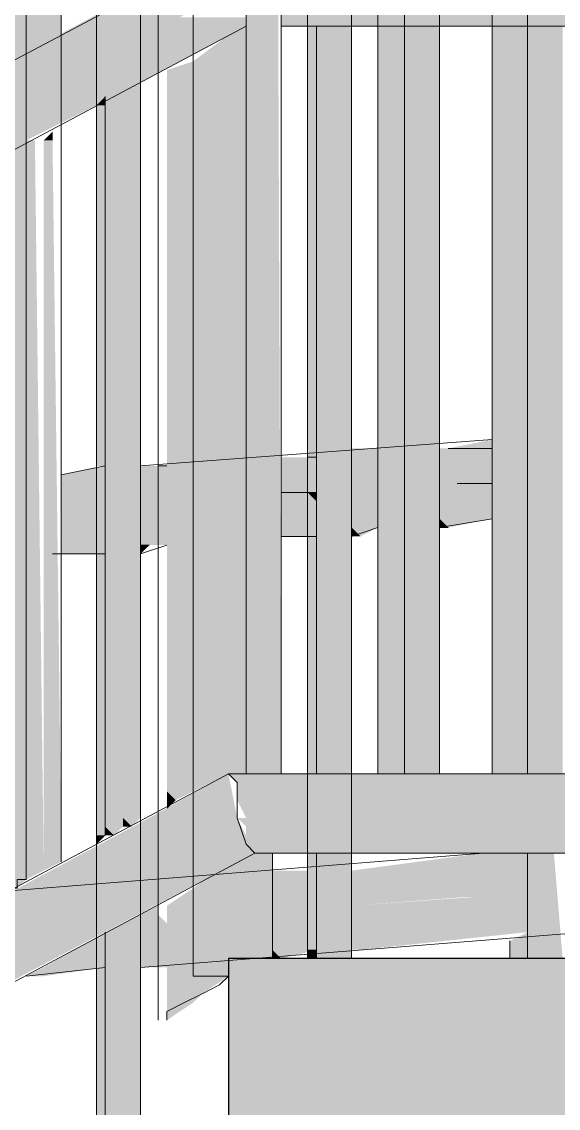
# Model space of a CAD drawing. Header units: millimetres. Extents: x -11345 to 411485, y -9810 to 73012.
# Drawn here: x 115457 to 115715, y -1962 to -1439 of the extents above; entities that cross this region are included whole.
import ezdxf

# ---------------------------------------------------------------- set-up
doc = ezdxf.new("R2010")
doc.units = ezdxf.units.MM
doc.layers.add('PDF _Лестницы', color=7, linetype='Continuous')
doc.layers.add('PDF _Линии', color=7, linetype='Continuous')
doc.layers.add('PDF _Ограждение', color=7, linetype='Continuous', true_color=0x7f7f7f)
doc.layers.add('PDF _Стены штриховка поверхности', color=7, linetype='Continuous', true_color=0xcacbcc)

msp = doc.modelspace()

# ---------------------------------------------------------------- hatches: boundary and pattern name
at = {"layer": 'PDF _Стены штриховка поверхности', "true_color": 0x3a3a3a, "transparency": 33554687}
h = msp.add_hatch(color=250, dxfattribs=at)
h.paths.add_polyline_path([(141701.08737, -2740.59676), (139673.66907, -2740.59676), (139673.66907, -2749.06197), (141701.08737, -2749.06197)], flags=17)
h.paths.add_polyline_path([(146903.80672, -1815.34907), (147025.70578, -1868.67991), (147025.70578, -1809.42343), (146869.09935, -1741.70173), (144735.86591, -1741.70173), (144735.86591, -1889.84294), (141739.18082, -1889.84294), (141739.18082, -2719.43373), (141739.18082, -2770.225), (141739.18082, -2791.38803), (141701.08737, -2791.38803), (141701.08737, -2770.225), (139703.29731, -2770.225), (139673.66907, -2770.225), (139673.66907, -2791.38803), (139631.34301, -2791.38803), (139631.34301, -2770.225), (136770.10132, -2770.225), (136770.10132, -2791.38803), (136732.00787, -2791.38803), (136732.00787, -1974.49506), (135902.41708, -1974.49506), (135902.41708, -2947.99445), (135898.18447, -2956.45967), (135889.71926, -2964.92488), (135877.02144, -2973.39009), (135851.62581, -2981.8553), (135826.23017, -2973.39009), (135809.29975, -2956.45967), (135805.06714, -2943.76185), (135800.83454, -2926.83142), (135800.83454, -1974.49506), (127568.41577, -1974.49506), (127568.41577, -2765.99239), (127564.18316, -2774.45761), (127555.71795, -2787.15542), (127543.02013, -2795.62064), (127534.55492, -2799.85324), (127509.15928, -2799.85324), (127496.46147, -2795.62064), (127483.76365, -2787.15542), (127475.29844, -2774.45761), (127471.06583, -2765.99239), (127471.06583, -2562.8273), (127466.83322, -2562.8273), (127471.06583, -1974.49506), (126992.78135, -1974.49506), (125896.53638, -1978.72767), (125896.53638, -1974.49506), (119581.48815, -1974.49506), (119577.25555, -2465.47736), (119573.02294, -2478.17518), (119564.55773, -2490.873), (119556.09252, -2495.10561), (119530.69688, -2503.57082), (119505.30125, -2495.10561), (119496.83603, -2490.873), (119488.37082, -2478.17518), (119484.13822, -2473.94258), (119484.13822, -2465.47736), (119479.90561, -2448.54694), (119479.90561, -1974.49506), (118523.33664, -1974.49506), (118523.33664, -1889.84294), (117566.76767, -1889.84294), (117566.76767, -1690.91046), (116296.98586, -1690.91046), (116296.98586, -1889.84294), (115556.2798, -1889.84294), (115556.2798, -2059.14718), (115259.99738, -2059.14718), (115259.99738, -2228.45142), (114959.48235, -2228.45142), (114959.48235, -2401.98827), (114658.96732, -2401.98827), (114658.96732, -2609.38597), (114917.15629, -2596.68815), (115734.04926, -2554.36209), (117499.04598, -2490.873), (118552.96488, -2473.94258), (118574.12791, -2473.94258), (118574.12791, -2821.01627), (118607.98876, -2821.01627), (125888.07117, -2765.99239), (125909.2342, -2765.99239), (125909.2342, -2994.55312), (126895.43141, -3032.64657), (126992.78135, -3032.64657), (127009.71177, -3036.87918), (127725.02219, -3062.27482), (127725.02219, -3155.39215), (127763.11565, -3155.39215), (127763.11565, -2473.94258), (127725.02219, -2473.94258), (127725.02219, -2469.70997), (127843.53516, -2469.70997), (127843.53516, -2291.94052), (127623.43965, -2291.94052), (127623.43965, -2245.38185), (127619.20704, -2249.61446), (127614.97444, -2249.61446), (127614.97444, -2025.28633), (127636.13747, -2004.1233), (127669.99831, -2004.1233), (127686.92874, -2050.68197), (127784.27868, -2050.68197), (127801.2091, -2004.1233), (127835.06995, -2004.1233), (127852.00037, -2050.68197), (127953.58292, -2050.68197), (127970.51334, -2004.1233), (128004.37419, -2004.1233), (128021.30462, -2050.68197), (128118.65456, -2050.68197), (128135.58498, -2004.1233), (128169.44583, -2004.1233), (128186.37625, -2050.68197), (128283.72619, -2050.68197), (128300.65662, -2004.1233), (128338.75007, -2004.1233), (128338.75007, -2012.58852), (128342.98268, -2025.28633), (128355.68049, -2050.68197), (128453.03043, -2050.68197), (128457.26304, -2042.21676), (128457.26304, -2025.28633), (128465.72825, -2012.58852), (128469.96086, -2004.1233), (128512.28692, -2004.1233), (128529.21734, -2050.68197), (128626.56728, -2050.68197), (128643.49771, -2004.1233), (128677.35855, -2004.1233), (128694.28898, -2050.68197), (128791.63892, -2050.68197), (128808.56934, -2004.1233), (128842.43019, -2004.1233), (128859.36061, -2050.68197), (128956.71055, -2050.68197), (128973.64098, -2004.1233), (129011.73443, -2004.1233), (129028.66486, -2050.68197), (129126.0148, -2050.68197), (129142.94522, -2004.1233), (129176.80607, -2004.1233), (129185.27128, -2025.28633), (129193.73649, -2050.68197), (129291.08643, -2050.68197), (129291.08643, -2025.28633), (129312.24946, -2004.1233), (129346.11031, -2004.1233), (129363.04073, -2050.68197), (129460.39067, -2050.68197), (129477.3211, -2004.1233), (129511.18195, -2004.1233), (129528.11237, -2050.68197), (129625.46231, -2050.68197), (129642.39273, -2004.1233), (129680.48619, -2004.1233), (129697.41661, -2050.68197), (129794.76655, -2050.68197), (129811.69698, -2004.1233), (129845.55782, -2004.1233), (129862.48825, -2050.68197), (129959.83819, -2050.68197), (129976.76861, -2004.1233), (130010.62946, -2004.1233), (130019.09467, -2025.28633), (130027.55988, -2050.68197), (130124.90982, -2050.68197), (130124.90982, -2025.28633), (130146.07285, -2004.1233), (130179.9337, -2004.1233), (130196.86413, -2050.68197), (130294.21406, -2050.68197), (130311.14449, -2004.1233), (130345.00534, -2004.1233), (130361.93576, -2050.68197), (130463.51831, -2050.68197), (130480.44873, -2004.1233), (130514.30958, -2004.1233), (130531.24, -2050.68197), (130628.58994, -2050.68197), (130645.52037, -2004.1233), (130679.38122, -2004.1233), (130696.31164, -2050.68197), (130793.66158, -2050.68197), (130810.592, -2004.1233), (130848.68546, -2004.1233), (130848.68546, -2012.58852), (130852.91806, -2025.28633), (130865.61588, -2050.68197), (130962.96582, -2050.68197), (130967.19843, -2042.21676), (130967.19843, -2025.28633), (130975.66364, -2012.58852), (130979.89624, -2004.1233), (131017.9897, -2004.1233), (131039.15273, -2050.68197), (131136.50267, -2050.68197), (131153.43309, -2004.1233), (131187.29394, -2004.1233), (131204.22437, -2050.68197), (131301.5743, -2050.68197), (131318.50473, -2004.1233), (131352.36558, -2004.1233), (131369.296, -2050.68197), (131466.64594, -2050.68197), (131483.57636, -2004.1233), (131521.66982, -2004.1233), (131538.60024, -2050.68197), (131635.95018, -2050.68197), (131652.88061, -2004.1233), (131686.74146, -2004.1233), (131690.97406, -2021.05373), (131695.20667, -2025.28633), (131695.20667, -2033.75155), (131703.67188, -2050.68197), (131801.02182, -2050.68197), (131809.48703, -2033.75155), (131809.48703, -2025.28633), (131813.71964, -2021.05373), (131817.95224, -2004.1233), (131864.51091, -2004.1233), (131881.44133, -2050.68197), (131978.79127, -2050.68197), (131995.7217, -2004.1233), (132029.58255, -2004.1233), (132046.51297, -2050.68197), (132143.86291, -2050.68197), (132160.79333, -2004.1233), (132198.88679, -2004.1233), (132215.81721, -2050.68197), (132313.16715, -2050.68197), (132330.09757, -2004.1233), (132363.95842, -2004.1233), (132363.95842, -2063.37979), (132402.05188, -2063.37979), (132402.05188, -2291.94052), (132101.53685, -2291.94052), (132101.53685, -2469.70997), (132270.84109, -2469.70997), (132270.84109, -2473.94258), (127767.34825, -2473.94258), (127767.34825, -3155.39215), (132258.14327, -3176.55518), (132270.84109, -3176.55518), (136609.26229, -3290.83554), (143144.40603, -3273.90512), (144735.86591, -3256.97469), (144773.95936, -3256.97469), (146268.06929, -3223.11385), (149226.66092, -3142.69433), (149243.59135, -3142.69433), (149243.59135, -3138.46173), (156997.72563, -3019.94876), (159177.51775, -2986.08791), (159177.51775, -2952.22706), (159160.58732, -2952.22706), (159160.58732, -1889.84294), (151888.97013, -1889.84294), (151893.20273, -2753.29458), (151893.20273, -2765.99239), (151888.97013, -2774.45761), (151884.73752, -2787.15542), (151867.8071, -2804.08585), (151842.41146, -2812.55106), (151817.01583, -2804.08585), (151800.0854, -2787.15542), (151795.8528, -2778.69021), (151795.8528, -2774.45761), (151791.62019, -2757.52718), (151791.62019, -1889.84294), (149086.98492, -1889.84294), (149086.98492, -1902.54076), (149171.63704, -1940.63421), (149501.78032, -1940.63421), (149531.40856, -1944.86682), (149548.33898, -1953.33203), (149577.96723, -1982.96027), (149590.66504, -2008.35591), (149594.89765, -2033.75155), (149594.89765, -2190.35797), (149586.43244, -2215.75361), (149573.73462, -2241.14924), (149556.8042, -2253.84706), (149548.33898, -2262.31227), (149539.87377, -2266.54488), (149518.71074, -2270.77749), (149506.01292, -2275.01009), (149184.33486, -2275.01009), (149184.33486, -2270.77749), (149167.40444, -2270.77749), (149091.21753, -2236.91664), (149086.98492, -2236.91664), (149086.98492, -2774.45761), (149082.75232, -2778.69021), (149108.14795, -2787.15542), (149108.14795, -2791.38803), (149120.84577, -2795.62064), (149146.24141, -2808.31845), (149150.47401, -2812.55106), (149226.66092, -2842.1793), (149226.66092, -2846.41191)])
h.paths.add_polyline_path([(147025.70578, -1741.70173), (147008.77535, -1741.70173), (147008.77535, -1745.93434), (147025.70578, -1754.39955)], flags=17)

# ---------------------------------------------------------------- linework, layer by layer
at = {"layer": 'PDF _Лестницы', "lineweight": 9}
msp.add_lwpolyline([(115556.2798, -2059.14718), (115556.2798, -1898.30815)], dxfattribs=at)
at = {"layer": 'PDF _Линии', "lineweight": 30}
msp.add_lwpolyline([(118523.33664, -1889.84294), (115556.2798, -1889.84294), (115556.2798, -2059.14718), (115259.99738, -2059.14718), (115259.99738, -2228.45142), (114959.48235, -2228.45142), (114959.48235, -2401.98827), (114658.96732, -2401.98827), (114658.96732, -2609.38597)], dxfattribs=at)
at = {"layer": 'PDF _Ограждение', "color": 7, "lineweight": 9}
for points in [[(115564.74501, -738.5741), (115573.21023, -738.5741), (115581.67544, -738.5741), (115581.67544, -1800.95821), (115573.21023, -1800.95821), (115564.74501, -1800.95821)], [(115683.25798, -738.5741), (115691.7232, -738.5741), (115700.18841, -738.5741), (115700.18841, -1800.95821), (115691.7232, -1800.95821), (115683.25798, -1800.95821)]]:
    msp.add_lwpolyline(points, close=True, dxfattribs=at)
at = {"layer": 'PDF _Ограждение', "color": 7, "lineweight": 9, "ltscale": 3.59821}
for points in [[(115628.2341, -738.5741), (115628.2341, -1800.95821)], [(115640.93192, -1800.95821), (115640.93192, -738.5741)], [(115657.86235, -738.5741), (115657.86235, -1800.95821)], [(115615.53629, -1386.16282), (115615.53629, -1889.84294)]]:
    msp.add_lwpolyline(points, dxfattribs=at)
at = {"layer": 'PDF _Ограждение', "color": 7, "lineweight": 9, "ltscale": 3.555878}
for points in [[(115539.34938, -1898.30815), (115539.34938, -755.50452)], [(115522.41895, -763.96973), (115522.41895, -1919.47118)], [(115475.86029, -789.36537), (115475.86029, -1843.28427)], [(115513.95374, -1394.62803), (115513.95374, -2059.14718)]]:
    msp.add_lwpolyline(points, dxfattribs=at)
at = {"layer": 'PDF _Ограждение', "color": 7, "lineweight": 9}
for points in [[(115458.92986, -793.59797), (115458.92986, -1851.74949), (115454.69726, -1851.74949), (115454.69726, -1855.98209), (115450.46465, -1855.98209), (115446.23204, -1860.2147), (115441.99944, -1860.2147), (115441.99944, -802.06319)], [(115598.60586, -1800.95821), (115598.60586, -1441.1867)], [(115497.02332, -1830.58646), (115497.02332, -1475.04755)], [(115497.02332, -1652.817), (115475.86029, -1657.04961)], [(115615.53629, -1686.67785), (115628.2341, -1682.44524)], [(115657.86235, -1682.44524), (115683.25798, -1678.21264)], [(115581.67544, -1686.67785), (115598.60586, -1686.67785)], [(115513.95374, -1695.14306), (115526.65156, -1690.91046)], [(115471.62768, -1695.14306), (115497.02332, -1695.14306)], [(116055.72732, -1800.95821), (115556.2798, -1800.95821), (114358.45229, -2440.08173)], [(115568.97762, -1839.05167), (115564.74501, -1834.81906), (115560.51241, -1822.12124), (115560.51241, -1805.19082), (115556.2798, -1800.95821)], [(114358.45229, -2486.64039), (115568.97762, -1839.05167), (116055.72732, -1839.05167)], [(115577.44283, -1839.05167), (115577.44283, -1889.84294)], [(115598.60586, -1889.84294), (115598.60586, -1839.05167)], [(115700.18841, -1889.84294), (115700.18841, -1839.05167)], [(115458.92986, -1851.74949), (115458.92986, -1851.74949)], [(115497.02332, -2059.14718), (115497.02332, -1877.14512)], [(115691.7232, -1881.37773), (115691.7232, -1889.84294)], [(115458.92986, -1898.30815), (115497.02332, -1894.07555)], [(115526.65156, -1919.47118), (115526.65156, -1915.23858), (115535.11677, -1911.00597), (115543.58198, -1906.77337), (115552.0472, -1902.54076), (115556.2798, -1898.30815), (115539.34938, -1898.30815)]]:
    msp.add_lwpolyline(points, dxfattribs=at)
at = {"layer": 'PDF _Ограждение', "color": 7, "lineweight": 9, "ltscale": 2.074262}
msp.add_lwpolyline([(115594.37326, -1386.16282), (115594.37326, -1889.84294)], dxfattribs=at)
at = {"layer": 'PDF _Ограждение', "color": 7, "lineweight": 9, "ltscale": 1.777939}
msp.add_lwpolyline([(115492.79071, -1394.62803), (115492.79071, -2059.14718)], dxfattribs=at)
at = {"layer": 'PDF _Ограждение', "color": 7, "lineweight": 9, "ltscale": 1.212939}
for points in [[(115547.81459, -1407.32585), (114388.08053, -2021.05373)], [(114388.08053, -2067.6124), (115564.74501, -1441.1867)]]:
    msp.add_lwpolyline(points, dxfattribs=at)
at = {"layer": 'PDF _Ограждение', "lineweight": 0}
for points in [[(115683.25798, -1441.1867), (115581.67544, -1441.1867), (115683.25798, -1441.1867)], [(115683.25798, -1644.35179), (115662.09495, -1644.35179), (115683.25798, -1644.35179)], [(115598.60586, -1648.5844), (115594.37326, -1648.5844), (115598.60586, -1648.5844)], [(115497.02332, -1657.04961), (115497.02332, -1652.817), (115497.02332, -1657.04961)], [(115526.65156, -1652.817), (115522.41895, -1652.817), (115526.65156, -1652.817)], [(115683.25798, -1661.28221), (115666.32756, -1661.28221), (115683.25798, -1661.28221)], [(115598.60586, -1665.51482), (115581.67544, -1665.51482), (115598.60586, -1665.51482)], [(115615.53629, -1665.51482), (115615.53629, -1665.51482), (115615.53629, -1665.51482)], [(115615.53629, -1665.51482), (115615.53629, -1665.51482), (115615.53629, -1665.51482)], [(115497.02332, -1678.21264), (115497.02332, -1673.98003), (115497.02332, -1678.21264)], [(115662.09495, -1682.44524), (115657.86235, -1682.44524), (115662.09495, -1682.44524)], [(115615.53629, -1686.67785), (115615.53629, -1686.67785), (115615.53629, -1686.67785)], [(115615.53629, -1686.67785), (115615.53629, -1686.67785), (115615.53629, -1686.67785)], [(115518.18635, -1690.91046), (115513.95374, -1690.91046), (115518.18635, -1690.91046)], [(115890.65568, -1839.05167), (115568.97762, -1839.05167), (115890.65568, -1839.05167)], [(115522.41895, -1868.67991), (115522.41895, -1864.4473), (115522.41895, -1868.67991)], [(115497.02332, -1894.07555), (115497.02332, -1877.14512), (115497.02332, -1894.07555)], [(115615.53629, -1885.61033), (115615.53629, -1885.61033), (115615.53629, -1885.61033)], [(115615.53629, -1885.61033), (115615.53629, -1885.61033), (115615.53629, -1885.61033)], [(115513.95374, -1894.07555), (115513.95374, -1894.07555), (115513.95374, -1894.07555)], [(115513.95374, -1894.07555), (115513.95374, -1894.07555), (115513.95374, -1894.07555)]]:
    msp.add_lwpolyline(points, dxfattribs=at)
at = {"layer": 'PDF _Ограждение', "color": 7, "lineweight": 9, "ltscale": 1.058297}
msp.add_lwpolyline([(115581.67544, -1441.1867), (116026.09907, -1441.1867)], dxfattribs=at)
at = {"layer": 'PDF _Ограждение', "lineweight": 0}
for points in [[(115458.92986, -1453.88452), (115458.92986, -1453.88452), (115458.92986, -1453.88452)], [(115458.92986, -1475.04755), (115458.92986, -1475.04755), (115458.92986, -1475.04755)], [(115497.02332, -1652.817), (115497.02332, -1652.817), (115497.02332, -1652.817)], [(115497.02332, -1673.98003), (115497.02332, -1673.98003), (115497.02332, -1673.98003)], [(115475.86029, -1678.21264), (115475.86029, -1678.21264), (115475.86029, -1678.21264)], [(115539.34938, -1809.42343), (115539.34938, -1809.42343), (115539.34938, -1809.42343)], [(115458.92986, -1851.74949), (115458.92986, -1851.74949), (115458.92986, -1851.74949)], [(115458.92986, -1851.74949), (115458.92986, -1851.74949), (115458.92986, -1851.74949)], [(115522.41895, -1864.4473), (115522.41895, -1864.4473), (115522.41895, -1864.4473)], [(115615.53629, -1864.4473), (115615.53629, -1864.4473), (115615.53629, -1864.4473)], [(115497.02332, -1877.14512), (115497.02332, -1877.14512), (115497.02332, -1877.14512)], [(115543.58198, -1906.77337), (115543.58198, -1906.77337), (115543.58198, -1906.77337)]]:
    msp.add_lwpolyline(points, close=True, dxfattribs=at)
at = {"layer": 'PDF _Ограждение', "color": 7, "lineweight": 9, "ltscale": 0.253991}
msp.add_lwpolyline([(115683.25798, -1640.11918), (115513.95374, -1652.817)], dxfattribs=at)
at = {"layer": 'PDF _Ограждение', "color": 7, "lineweight": 9, "ltscale": 0.636388}
msp.add_lwpolyline([(115679.02538, -1839.05167), (115412.3712, -1860.2147)], dxfattribs=at)
at = {"layer": 'PDF _Ограждение', "color": 7, "lineweight": 9, "ltscale": 0.85086}
msp.add_lwpolyline([(115513.95374, -1894.07555), (116102.28598, -1847.51688)], dxfattribs=at)
at = {"layer": 'PDF _Ограждение', "transparency": 33554559}
for points in [[(115577.44283, -738.5741), (115573.21023, -738.5741), (115581.67544, -1800.95821)], [(115573.21023, -738.5741), (115581.67544, -1800.95821), (115573.21023, -1800.95821)], [(115691.7232, -738.5741), (115683.25798, -738.5741), (115691.7232, -1800.95821)], [(115683.25798, -738.5741), (115691.7232, -1800.95821), (115683.25798, -1800.95821)], [(115700.18841, -738.5741), (115691.7232, -738.5741), (115700.18841, -1800.95821)], [(115691.7232, -738.5741), (115700.18841, -1800.95821), (115691.7232, -1800.95821)], [(115573.21023, -742.8067), (115564.74501, -742.8067), (115573.21023, -1800.95821)], [(115564.74501, -742.8067), (115573.21023, -1800.95821), (115564.74501, -1800.95821)], [(115458.92986, -802.06319), (115450.46465, -802.06319), (115458.92986, -1851.74949)], [(115450.46465, -802.06319), (115458.92986, -1851.74949), (115450.46465, -1851.74949)], [(115471.62768, -1094.113), (115467.39507, -1094.113), (115475.86029, -1441.1867)], [(115467.39507, -1094.113), (115475.86029, -1441.1867), (115467.39507, -1441.1867)], [(115467.39507, -1098.34561), (115458.92986, -1098.34561), (115467.39507, -1441.1867)], [(115458.92986, -1098.34561), (115467.39507, -1441.1867), (115458.92986, -1441.1867)], [(115683.25798, -1420.02367), (115581.67544, -1420.02367), (115683.25798, -1441.1867)], [(115581.67544, -1420.02367), (115683.25798, -1441.1867), (115581.67544, -1441.1867)], [(115806.00356, -1420.02367), (115700.18841, -1420.02367), (115806.00356, -1441.1867)], [(115700.18841, -1420.02367), (115806.00356, -1441.1867), (115700.18841, -1441.1867)], [(115513.95374, -1424.25628), (115501.25592, -1453.88452), (115458.92986, -1453.88452)], [(115556.2798, -1424.25628), (115513.95374, -1424.25628), (115501.25592, -1453.88452)], [(115530.88417, -1436.95409), (115564.74501, -1441.1867), (115522.41895, -1441.1867)], [(115564.74501, -1436.95409), (115530.88417, -1436.95409), (115564.74501, -1441.1867)], [(115458.92986, -1441.1867), (115458.92986, -1453.88452), (115458.92986, -1453.88452)], [(115522.41895, -1441.1867), (115501.25592, -1475.04755), (115458.92986, -1475.04755)], [(115458.92986, -1441.1867), (115458.92986, -1449.65191), (115467.39507, -1449.65191)], [(115458.92986, -1441.1867), (115467.39507, -1441.1867), (115467.39507, -1449.65191)], [(115467.39507, -1441.1867), (115467.39507, -1445.41931), (115475.86029, -1445.41931)], [(115467.39507, -1441.1867), (115475.86029, -1441.1867), (115475.86029, -1445.41931)], [(115564.74501, -1441.1867), (115522.41895, -1441.1867), (115501.25592, -1475.04755)], [(115564.74501, -1441.1867), (115564.74501, -1445.41931), (115556.2798, -1445.41931)], [(115581.67544, -1441.1867), (115683.25798, -1441.1867), (115683.25798, -1441.1867)], [(115683.25798, -1441.1867), (115683.25798, -1441.1867), (115581.67544, -1441.1867)], [(115598.60586, -1441.1867), (115594.37326, -1441.1867), (115598.60586, -1593.56052)], [(115594.37326, -1441.1867), (115598.60586, -1593.56052), (115594.37326, -1593.56052)], [(115607.07107, -1441.1867), (115598.60586, -1441.1867), (115607.07107, -1800.95821)], [(115598.60586, -1441.1867), (115607.07107, -1800.95821), (115598.60586, -1800.95821)], [(115615.53629, -1441.1867), (115607.07107, -1441.1867), (115615.53629, -1800.95821)], [(115607.07107, -1441.1867), (115615.53629, -1800.95821), (115607.07107, -1800.95821)], [(115636.69932, -1441.1867), (115628.2341, -1441.1867), (115636.69932, -1800.95821)], [(115628.2341, -1441.1867), (115636.69932, -1800.95821), (115628.2341, -1800.95821)], [(115640.93192, -1441.1867), (115636.69932, -1441.1867), (115640.93192, -1788.2604)], [(115636.69932, -1441.1867), (115640.93192, -1788.2604), (115636.69932, -1788.2604)], [(115649.39713, -1441.1867), (115640.93192, -1441.1867), (115649.39713, -1800.95821)], [(115640.93192, -1441.1867), (115649.39713, -1800.95821), (115640.93192, -1800.95821)], [(115657.86235, -1441.1867), (115649.39713, -1441.1867), (115657.86235, -1800.95821)], [(115649.39713, -1441.1867), (115657.86235, -1800.95821), (115649.39713, -1800.95821)], [(115708.65362, -1441.1867), (115700.18841, -1441.1867), (115708.65362, -1800.95821)], [(115700.18841, -1441.1867), (115708.65362, -1800.95821), (115700.18841, -1800.95821)], [(115738.28186, -1441.1867), (115738.28186, -1441.1867), (115700.18841, -1441.1867)], [(115738.28186, -1441.1867), (115700.18841, -1441.1867), (115806.00356, -1441.1867)], [(115717.11883, -1441.1867), (115708.65362, -1441.1867), (115717.11883, -1800.95821)], [(115708.65362, -1441.1867), (115717.11883, -1800.95821), (115708.65362, -1800.95821)], [(115467.39507, -1445.41931), (115475.86029, -1445.41931), (115467.39507, -1449.65191)], [(115556.2798, -1445.41931), (115556.2798, -1458.11712), (115539.34938, -1458.11712)], [(115564.74501, -1445.41931), (115556.2798, -1445.41931), (115564.74501, -1800.95821)], [(115556.2798, -1445.41931), (115564.74501, -1800.95821), (115556.2798, -1800.95821)], [(115458.92986, -1449.65191), (115467.39507, -1449.65191), (115458.92986, -1453.88452)], [(115501.25592, -1453.88452), (115458.92986, -1453.88452), (115458.92986, -1475.04755)], [(115458.92986, -1453.88452), (115458.92986, -1475.04755), (115458.92986, -1475.04755)], [(115539.34938, -1458.11712), (115539.34938, -1462.34973), (115526.65156, -1462.34973)], [(115556.2798, -1458.11712), (115539.34938, -1458.11712), (115556.2798, -1800.95821)], [(115539.34938, -1458.11712), (115556.2798, -1800.95821), (115539.34938, -1800.95821)], [(115539.34938, -1462.34973), (115526.65156, -1462.34973), (115539.34938, -1809.42343)], [(115526.65156, -1462.34973), (115539.34938, -1809.42343), (115526.65156, -1809.42343)], [(115513.95374, -1466.58234), (115513.95374, -1470.81494), (115505.48853, -1470.81494)], [(115505.48853, -1470.81494), (115505.48853, -1475.04755), (115497.02332, -1475.04755)], [(115513.95374, -1470.81494), (115505.48853, -1470.81494), (115513.95374, -1822.12124)], [(115505.48853, -1470.81494), (115513.95374, -1822.12124), (115505.48853, -1822.12124)], [(115458.92986, -1496.21058), (115458.92986, -1496.21058), (115458.92986, -1475.04755)], [(115458.92986, -1496.21058), (115458.92986, -1475.04755), (115501.25592, -1475.04755)], [(115497.02332, -1475.04755), (115497.02332, -1479.28015), (115492.79071, -1479.28015)], [(115497.02332, -1479.28015), (115492.79071, -1479.28015), (115497.02332, -1593.56052)], [(115492.79071, -1479.28015), (115497.02332, -1593.56052), (115492.79071, -1593.56052)], [(115505.48853, -1475.04755), (115497.02332, -1475.04755), (115505.48853, -1826.35385)], [(115497.02332, -1475.04755), (115505.48853, -1826.35385), (115497.02332, -1826.35385)], [(115471.62768, -1491.97797), (115471.62768, -1496.21058), (115467.39507, -1496.21058)], [(115458.92986, -1496.21058), (115458.92986, -1500.44318), (115458.92986, -1500.44318)], [(115463.16247, -1496.21058), (115458.92986, -1496.21058), (115458.92986, -1496.21058)], [(115463.16247, -1496.21058), (115458.92986, -1496.21058), (115467.39507, -1847.51688)], [(115458.92986, -1496.21058), (115467.39507, -1847.51688), (115458.92986, -1847.51688)], [(115471.62768, -1496.21058), (115467.39507, -1496.21058), (115475.86029, -1834.81906)], [(115467.39507, -1496.21058), (115475.86029, -1834.81906), (115467.39507, -1834.81906)], [(115497.02332, -1652.817), (115492.79071, -1652.817), (115492.79071, -1593.56052)], [(115492.79071, -1593.56052), (115497.02332, -1593.56052), (115497.02332, -1652.817)], [(115598.60586, -1648.5844), (115594.37326, -1648.5844), (115594.37326, -1593.56052)], [(115594.37326, -1593.56052), (115598.60586, -1593.56052), (115598.60586, -1648.5844)], [(115683.25798, -1640.11918), (115683.25798, -1644.35179), (115662.09495, -1644.35179)], [(115628.2341, -1644.35179), (115615.53629, -1644.35179), (115615.53629, -1644.35179)], [(115628.2341, -1644.35179), (115615.53629, -1644.35179), (115628.2341, -1661.28221)], [(115615.53629, -1644.35179), (115628.2341, -1661.28221), (115615.53629, -1661.28221)], [(115662.09495, -1644.35179), (115683.25798, -1644.35179), (115657.86235, -1644.35179)], [(115683.25798, -1644.35179), (115657.86235, -1644.35179), (115683.25798, -1657.04961)], [(115657.86235, -1644.35179), (115683.25798, -1657.04961), (115657.86235, -1657.04961)], [(115594.37326, -1648.5844), (115598.60586, -1648.5844), (115581.67544, -1648.5844)], [(115598.60586, -1648.5844), (115581.67544, -1648.5844), (115598.60586, -1665.51482)], [(115581.67544, -1648.5844), (115598.60586, -1665.51482), (115581.67544, -1665.51482)], [(115598.60586, -1648.5844), (115598.60586, -1648.5844), (115594.37326, -1648.5844)], [(115598.60586, -1648.5844), (115594.37326, -1648.5844), (115594.37326, -1648.5844)], [(115497.02332, -1652.817), (115497.02332, -1657.04961), (115475.86029, -1657.04961)], [(115497.02332, -1657.04961), (115475.86029, -1657.04961), (115497.02332, -1673.98003)], [(115475.86029, -1657.04961), (115497.02332, -1673.98003), (115475.86029, -1673.98003)], [(115497.02332, -1652.817), (115497.02332, -1652.817), (115492.79071, -1652.817)], [(115522.41895, -1652.817), (115526.65156, -1652.817), (115513.95374, -1652.817)], [(115526.65156, -1652.817), (115513.95374, -1652.817), (115526.65156, -1669.74743)], [(115513.95374, -1652.817), (115526.65156, -1669.74743), (115513.95374, -1669.74743)], [(115526.65156, -1652.817), (115522.41895, -1652.817), (115522.41895, -1652.817)], [(115683.25798, -1657.04961), (115657.86235, -1657.04961), (115683.25798, -1661.28221)], [(115657.86235, -1657.04961), (115683.25798, -1661.28221), (115657.86235, -1661.28221)], [(115628.2341, -1661.28221), (115615.53629, -1661.28221), (115628.2341, -1665.51482)], [(115615.53629, -1661.28221), (115628.2341, -1665.51482), (115615.53629, -1665.51482)], [(115657.86235, -1661.28221), (115670.56016, -1661.28221), (115670.56016, -1661.28221)], [(115670.56016, -1661.28221), (115670.56016, -1661.28221), (115657.86235, -1661.28221)], [(115670.56016, -1661.28221), (115657.86235, -1661.28221), (115683.25798, -1661.28221)], [(115666.32756, -1661.28221), (115683.25798, -1661.28221), (115657.86235, -1661.28221)], [(115683.25798, -1661.28221), (115657.86235, -1661.28221), (115683.25798, -1678.21264)], [(115657.86235, -1661.28221), (115683.25798, -1678.21264), (115657.86235, -1678.21264)], [(115683.25798, -1661.28221), (115666.32756, -1661.28221), (115666.32756, -1661.28221)], [(115598.60586, -1665.51482), (115598.60586, -1665.51482), (115581.67544, -1665.51482)], [(115581.67544, -1665.51482), (115598.60586, -1665.51482), (115581.67544, -1669.74743)], [(115594.37326, -1665.51482), (115598.60586, -1669.74743), (115581.67544, -1669.74743)], [(115598.60586, -1665.51482), (115594.37326, -1665.51482), (115594.37326, -1665.51482)], [(115598.60586, -1665.51482), (115594.37326, -1665.51482), (115598.60586, -1669.74743)], [(115615.53629, -1665.51482), (115628.2341, -1665.51482), (115628.2341, -1665.51482)], [(115628.2341, -1665.51482), (115615.53629, -1665.51482), (115615.53629, -1665.51482)], [(115628.2341, -1665.51482), (115615.53629, -1665.51482), (115628.2341, -1682.44524)], [(115615.53629, -1665.51482), (115628.2341, -1682.44524), (115615.53629, -1682.44524)], [(115526.65156, -1673.98003), (115513.95374, -1673.98003), (115513.95374, -1669.74743)], [(115513.95374, -1669.74743), (115526.65156, -1669.74743), (115526.65156, -1673.98003)], [(115598.60586, -1669.74743), (115581.67544, -1669.74743), (115598.60586, -1686.67785)], [(115581.67544, -1669.74743), (115598.60586, -1686.67785), (115581.67544, -1686.67785)], [(115475.86029, -1673.98003), (115497.02332, -1673.98003), (115497.02332, -1673.98003)], [(115497.02332, -1673.98003), (115497.02332, -1673.98003), (115475.86029, -1673.98003)], [(115497.02332, -1673.98003), (115475.86029, -1673.98003), (115475.86029, -1678.21264)], [(115475.86029, -1673.98003), (115475.86029, -1678.21264), (115475.86029, -1678.21264)], [(115497.02332, -1673.98003), (115497.02332, -1678.21264), (115475.86029, -1678.21264)], [(115526.65156, -1673.98003), (115526.65156, -1673.98003), (115513.95374, -1673.98003)], [(115526.65156, -1673.98003), (115513.95374, -1673.98003), (115513.95374, -1673.98003)], [(115526.65156, -1673.98003), (115513.95374, -1673.98003), (115526.65156, -1690.91046)], [(115513.95374, -1673.98003), (115526.65156, -1690.91046), (115513.95374, -1690.91046)], [(115497.02332, -1678.21264), (115475.86029, -1678.21264), (115497.02332, -1695.14306)], [(115475.86029, -1678.21264), (115497.02332, -1695.14306), (115475.86029, -1695.14306)], [(115628.2341, -1682.44524), (115615.53629, -1682.44524), (115619.76889, -1686.67785)], [(115615.53629, -1682.44524), (115619.76889, -1686.67785), (115615.53629, -1686.67785)], [(115683.25798, -1678.21264), (115657.86235, -1678.21264), (115662.09495, -1682.44524)], [(115657.86235, -1678.21264), (115662.09495, -1682.44524), (115657.86235, -1682.44524)], [(115657.86235, -1682.44524), (115662.09495, -1682.44524), (115662.09495, -1682.44524)], [(115662.09495, -1682.44524), (115662.09495, -1682.44524), (115657.86235, -1682.44524)], [(115581.67544, -1686.67785), (115585.90804, -1686.67785), (115585.90804, -1686.67785)], [(115585.90804, -1686.67785), (115585.90804, -1686.67785), (115581.67544, -1686.67785)], [(115585.90804, -1686.67785), (115581.67544, -1686.67785), (115598.60586, -1686.67785)], [(115598.60586, -1686.67785), (115594.37326, -1686.67785), (115594.37326, -1686.67785)], [(115598.60586, -1686.67785), (115594.37326, -1686.67785), (115598.60586, -1800.95821)], [(115594.37326, -1686.67785), (115598.60586, -1800.95821), (115594.37326, -1800.95821)], [(115615.53629, -1686.67785), (115619.76889, -1686.67785), (115619.76889, -1686.67785)], [(115526.65156, -1690.91046), (115518.18635, -1690.91046), (115513.95374, -1690.91046)], [(115513.95374, -1690.91046), (115518.18635, -1690.91046), (115513.95374, -1695.14306)], [(115475.86029, -1695.14306), (115480.09289, -1695.14306), (115480.09289, -1695.14306)], [(115480.09289, -1695.14306), (115480.09289, -1695.14306), (115475.86029, -1695.14306)], [(115480.09289, -1695.14306), (115475.86029, -1695.14306), (115497.02332, -1695.14306)], [(115497.02332, -1695.14306), (115492.79071, -1695.14306), (115492.79071, -1695.14306)], [(115492.79071, -1695.14306), (115492.79071, -1830.58646), (115497.02332, -1830.58646)], [(115492.79071, -1695.14306), (115497.02332, -1695.14306), (115497.02332, -1830.58646)], [(115640.93192, -1788.2604), (115636.69932, -1788.2604), (115640.93192, -1800.95821)], [(115636.69932, -1788.2604), (115640.93192, -1800.95821), (115636.69932, -1800.95821)], [(115556.2798, -1800.95821), (115560.51241, -1822.12124), (115518.18635, -1822.12124)], [(115556.2798, -1800.95821), (115539.34938, -1800.95821), (115539.34938, -1809.42343)], [(115539.34938, -1800.95821), (115539.34938, -1809.42343), (115539.34938, -1809.42343)], [(116021.86647, -1800.95821), (115556.2798, -1800.95821), (115556.2798, -1800.95821)], [(116021.86647, -1800.95821), (115556.2798, -1800.95821), (116030.33168, -1805.19082)], [(115556.2798, -1800.95821), (116030.33168, -1805.19082), (115560.51241, -1805.19082)], [(116030.33168, -1805.19082), (115560.51241, -1805.19082), (116034.56429, -1809.42343)], [(115560.51241, -1805.19082), (116034.56429, -1809.42343), (115560.51241, -1809.42343)], [(115526.65156, -1809.42343), (115526.65156, -1813.65603), (115530.88417, -1813.65603)], [(115526.65156, -1809.42343), (115539.34938, -1809.42343), (115530.88417, -1813.65603)], [(115526.65156, -1813.65603), (115530.88417, -1813.65603), (115526.65156, -1817.88864)], [(116034.56429, -1809.42343), (115560.51241, -1809.42343), (116038.79689, -1813.65603)], [(115560.51241, -1809.42343), (116038.79689, -1813.65603), (115560.51241, -1813.65603)], [(116038.79689, -1813.65603), (115560.51241, -1813.65603), (116043.0295, -1822.12124)], [(115560.51241, -1813.65603), (116043.0295, -1822.12124), (115564.74501, -1822.12124)], [(115518.18635, -1822.12124), (115268.46259, -1978.72767), (115226.13653, -1978.72767)], [(115560.51241, -1822.12124), (115518.18635, -1822.12124), (115268.46259, -1978.72767)], [(115509.72113, -1826.35385), (115505.48853, -1826.35385), (115505.48853, -1822.12124)], [(115505.48853, -1822.12124), (115513.95374, -1822.12124), (115509.72113, -1826.35385)], [(115560.51241, -1822.12124), (115568.97762, -1839.05167), (115526.65156, -1839.05167)], [(116043.0295, -1822.12124), (115560.51241, -1822.12124), (116043.0295, -1826.35385)], [(115560.51241, -1822.12124), (116043.0295, -1826.35385), (115564.74501, -1826.35385)], [(115501.25592, -1830.58646), (115497.02332, -1830.58646), (115497.02332, -1826.35385)], [(115497.02332, -1826.35385), (115505.48853, -1826.35385), (115501.25592, -1830.58646)], [(115509.72113, -1826.35385), (115509.72113, -1826.35385), (115505.48853, -1826.35385)], [(116038.79689, -1826.35385), (116038.79689, -1826.35385), (115564.74501, -1826.35385)], [(116038.79689, -1826.35385), (115564.74501, -1826.35385), (116043.0295, -1826.35385)], [(116038.79689, -1826.35385), (115564.74501, -1826.35385), (116034.56429, -1830.58646)], [(115564.74501, -1826.35385), (116034.56429, -1830.58646), (115564.74501, -1830.58646)], [(115467.39507, -1834.81906), (115467.39507, -1843.28427), (115475.86029, -1843.28427)], [(115467.39507, -1834.81906), (115475.86029, -1834.81906), (115475.86029, -1843.28427)], [(115492.79071, -1830.58646), (115497.02332, -1830.58646), (115492.79071, -1834.81906)], [(115501.25592, -1830.58646), (115501.25592, -1830.58646), (115497.02332, -1830.58646)], [(116034.56429, -1830.58646), (115564.74501, -1830.58646), (116026.09907, -1839.05167)], [(115564.74501, -1830.58646), (116026.09907, -1839.05167), (115564.74501, -1839.05167)], [(115526.65156, -1839.05167), (115255.76477, -2004.1233), (115213.43871, -2004.1233)], [(115568.97762, -1839.05167), (115526.65156, -1839.05167), (115255.76477, -2004.1233)], [(115564.74501, -1839.05167), (115577.44283, -1843.28427), (115556.2798, -1843.28427)], [(116026.09907, -1839.05167), (115564.74501, -1839.05167), (115568.97762, -1839.05167)], [(115564.74501, -1839.05167), (116026.09907, -1839.05167), (116026.09907, -1839.05167)], [(115577.44283, -1839.05167), (115564.74501, -1839.05167), (115564.74501, -1839.05167)], [(115577.44283, -1839.05167), (115564.74501, -1839.05167), (115577.44283, -1843.28427)], [(115890.65568, -1839.05167), (115890.65568, -1839.05167), (115568.97762, -1839.05167)], [(115890.65568, -1839.05167), (115568.97762, -1839.05167), (116026.09907, -1839.05167)], [(115568.97762, -1839.05167), (115890.65568, -1839.05167), (115886.42307, -1839.05167)], [(115598.60586, -1847.51688), (115594.37326, -1847.51688), (115594.37326, -1839.05167)], [(115594.37326, -1839.05167), (115598.60586, -1839.05167), (115598.60586, -1847.51688)], [(115607.07107, -1839.05167), (115598.60586, -1839.05167), (115607.07107, -1885.61033)], [(115598.60586, -1839.05167), (115607.07107, -1885.61033), (115598.60586, -1885.61033)], [(115615.53629, -1839.05167), (115607.07107, -1839.05167), (115615.53629, -1889.84294)], [(115607.07107, -1839.05167), (115615.53629, -1889.84294), (115607.07107, -1889.84294)], [(115679.02538, -1839.05167), (115700.18841, -1847.51688), (115615.53629, -1847.51688)], [(115700.18841, -1839.05167), (115679.02538, -1839.05167), (115700.18841, -1847.51688)], [(115708.65362, -1839.05167), (115700.18841, -1839.05167), (115708.65362, -1889.84294)], [(115700.18841, -1839.05167), (115708.65362, -1889.84294), (115700.18841, -1889.84294)], [(115712.88623, -1839.05167), (115708.65362, -1839.05167), (115708.65362, -1839.05167)], [(115712.88623, -1839.05167), (115708.65362, -1839.05167), (115717.11883, -1889.84294)], [(115708.65362, -1839.05167), (115717.11883, -1889.84294), (115708.65362, -1889.84294)], [(115467.39507, -1843.28427), (115475.86029, -1843.28427), (115467.39507, -1847.51688)], [(115556.2798, -1843.28427), (115556.2798, -1855.98209), (115539.34938, -1855.98209)], [(115577.44283, -1843.28427), (115556.2798, -1843.28427), (115577.44283, -1889.84294)], [(115556.2798, -1843.28427), (115577.44283, -1889.84294), (115556.2798, -1889.84294)], [(115467.39507, -1847.51688), (115458.92986, -1847.51688), (115458.92986, -1851.74949)], [(115458.92986, -1847.51688), (115458.92986, -1851.74949), (115458.92986, -1851.74949)], [(115598.60586, -1847.51688), (115577.44283, -1847.51688), (115577.44283, -1847.51688)], [(115598.60586, -1847.51688), (115577.44283, -1847.51688), (115598.60586, -1864.4473)], [(115577.44283, -1847.51688), (115598.60586, -1864.4473), (115577.44283, -1864.4473)], [(115598.60586, -1847.51688), (115598.60586, -1847.51688), (115594.37326, -1847.51688)], [(115700.18841, -1847.51688), (115615.53629, -1847.51688), (115700.18841, -1860.2147)], [(115615.53629, -1847.51688), (115700.18841, -1860.2147), (115615.53629, -1860.2147)], [(115450.46465, -1851.74949), (115458.92986, -1851.74949), (115454.69726, -1855.98209)], [(115539.34938, -1855.98209), (115539.34938, -1864.4473), (115526.65156, -1864.4473)], [(115556.2798, -1855.98209), (115539.34938, -1855.98209), (115556.2798, -1898.30815)], [(115539.34938, -1855.98209), (115556.2798, -1898.30815), (115539.34938, -1898.30815)], [(115670.56016, -1860.2147), (115670.56016, -1860.2147), (115615.53629, -1860.2147)], [(115670.56016, -1860.2147), (115615.53629, -1860.2147), (115700.18841, -1860.2147)], [(115670.56016, -1860.2147), (115615.53629, -1860.2147), (115615.53629, -1864.4473)], [(115615.53629, -1860.2147), (115615.53629, -1864.4473), (115615.53629, -1864.4473)], [(115674.79277, -1860.2147), (115700.18841, -1864.4473), (115615.53629, -1864.4473)], [(115700.18841, -1860.2147), (115674.79277, -1860.2147), (115674.79277, -1860.2147)], [(115700.18841, -1860.2147), (115674.79277, -1860.2147), (115700.18841, -1864.4473)], [(115522.41895, -1864.4473), (115522.41895, -1868.67991), (115513.95374, -1868.67991)], [(115539.34938, -1864.4473), (115526.65156, -1864.4473), (115539.34938, -1898.30815)], [(115526.65156, -1864.4473), (115539.34938, -1898.30815), (115526.65156, -1898.30815)], [(115598.60586, -1864.4473), (115577.44283, -1864.4473), (115598.60586, -1868.67991)], [(115577.44283, -1864.4473), (115598.60586, -1868.67991), (115577.44283, -1868.67991)], [(115700.18841, -1864.4473), (115615.53629, -1864.4473), (115700.18841, -1877.14512)], [(115615.53629, -1864.4473), (115700.18841, -1877.14512), (115615.53629, -1877.14512)], [(115513.95374, -1868.67991), (115513.95374, -1872.91252), (115505.48853, -1872.91252)], [(115526.65156, -1872.91252), (115513.95374, -1872.91252), (115513.95374, -1868.67991)], [(115513.95374, -1868.67991), (115522.41895, -1868.67991), (115526.65156, -1872.91252)], [(115577.44283, -1868.67991), (115581.67544, -1868.67991), (115581.67544, -1868.67991)], [(115581.67544, -1868.67991), (115581.67544, -1868.67991), (115577.44283, -1868.67991)], [(115581.67544, -1868.67991), (115577.44283, -1868.67991), (115598.60586, -1868.67991)], [(115598.60586, -1868.67991), (115577.44283, -1868.67991), (115577.44283, -1868.67991)], [(115577.44283, -1868.67991), (115598.60586, -1868.67991), (115598.60586, -1868.67991)], [(115598.60586, -1868.67991), (115598.60586, -1868.67991), (115577.44283, -1868.67991)], [(115598.60586, -1868.67991), (115577.44283, -1868.67991), (115598.60586, -1885.61033)], [(115577.44283, -1868.67991), (115598.60586, -1885.61033), (115577.44283, -1885.61033)], [(115505.48853, -1872.91252), (115505.48853, -1877.14512), (115497.02332, -1877.14512)], [(115513.95374, -1872.91252), (115505.48853, -1872.91252), (115513.95374, -2059.14718)], [(115505.48853, -1872.91252), (115513.95374, -2059.14718), (115505.48853, -2059.14718)], [(115526.65156, -1872.91252), (115526.65156, -1872.91252), (115513.95374, -1872.91252)], [(115526.65156, -1872.91252), (115513.95374, -1872.91252), (115513.95374, -1872.91252)], [(115526.65156, -1872.91252), (115513.95374, -1872.91252), (115526.65156, -1894.07555)], [(115513.95374, -1872.91252), (115526.65156, -1894.07555), (115513.95374, -1894.07555)], [(115497.02332, -1877.14512), (115497.02332, -1894.07555), (115467.39507, -1894.07555)], [(115505.48853, -1877.14512), (115497.02332, -1877.14512), (115505.48853, -1978.72767)], [(115497.02332, -1877.14512), (115505.48853, -1978.72767), (115497.02332, -1978.72767)], [(115700.18841, -1877.14512), (115615.53629, -1877.14512), (115619.76889, -1885.61033)], [(115615.53629, -1877.14512), (115619.76889, -1885.61033), (115615.53629, -1885.61033)], [(115700.18841, -1877.14512), (115700.18841, -1881.37773), (115691.7232, -1881.37773)], [(115700.18841, -1881.37773), (115691.7232, -1881.37773), (115700.18841, -1889.84294)], [(115691.7232, -1881.37773), (115700.18841, -1889.84294), (115691.7232, -1889.84294)], [(115581.67544, -1889.84294), (115577.44283, -1889.84294), (115577.44283, -1885.61033)], [(115577.44283, -1885.61033), (115598.60586, -1885.61033), (115581.67544, -1889.84294)], [(115598.60586, -1885.61033), (115594.37326, -1885.61033), (115594.37326, -1885.61033)], [(115598.60586, -1885.61033), (115594.37326, -1885.61033), (115598.60586, -1889.84294)], [(115594.37326, -1885.61033), (115598.60586, -1889.84294), (115594.37326, -1889.84294)], [(115607.07107, -1885.61033), (115598.60586, -1885.61033), (115607.07107, -1889.84294)], [(115598.60586, -1885.61033), (115607.07107, -1889.84294), (115598.60586, -1889.84294)], [(115615.53629, -1885.61033), (115619.76889, -1885.61033), (115619.76889, -1885.61033)], [(115556.2798, -1889.84294), (115556.2798, -1898.30815), (115556.2798, -1898.30815)], [(115556.2798, -1898.30815), (115556.2798, -1898.30815), (115556.2798, -1889.84294)], [(115581.67544, -1889.84294), (115581.67544, -1889.84294), (115577.44283, -1889.84294)], [(115467.39507, -1898.30815), (115458.92986, -1898.30815), (115467.39507, -1894.07555)], [(115467.39507, -1894.07555), (115497.02332, -1894.07555), (115467.39507, -1898.30815)], [(115497.02332, -1894.07555), (115492.79071, -1894.07555), (115492.79071, -1894.07555)], [(115497.02332, -1894.07555), (115492.79071, -1894.07555), (115497.02332, -2059.14718)], [(115492.79071, -1894.07555), (115497.02332, -2059.14718), (115492.79071, -2059.14718)], [(115518.18635, -1894.07555), (115518.18635, -1894.07555), (115513.95374, -1894.07555)], [(115518.18635, -1894.07555), (115513.95374, -1894.07555), (115526.65156, -1894.07555)], [(115513.95374, -1894.07555), (115518.18635, -1894.07555), (115518.18635, -1894.07555)], [(115467.39507, -1898.30815), (115467.39507, -1898.30815), (115458.92986, -1898.30815)], [(115543.58198, -1898.30815), (115526.65156, -1898.30815), (115543.58198, -1906.77337)], [(115526.65156, -1898.30815), (115543.58198, -1906.77337), (115526.65156, -1906.77337)], [(115556.2798, -1898.30815), (115543.58198, -1898.30815), (115543.58198, -1906.77337)], [(115543.58198, -1898.30815), (115543.58198, -1906.77337), (115543.58198, -1906.77337)], [(115526.65156, -1906.77337), (115526.65156, -1911.00597), (115539.34938, -1911.00597)], [(115526.65156, -1906.77337), (115543.58198, -1906.77337), (115539.34938, -1911.00597)], [(115526.65156, -1911.00597), (115539.34938, -1911.00597), (115526.65156, -1919.47118)]]:
    msp.add_solid(points, dxfattribs=at)

doc.saveas('drawing.dxf')
